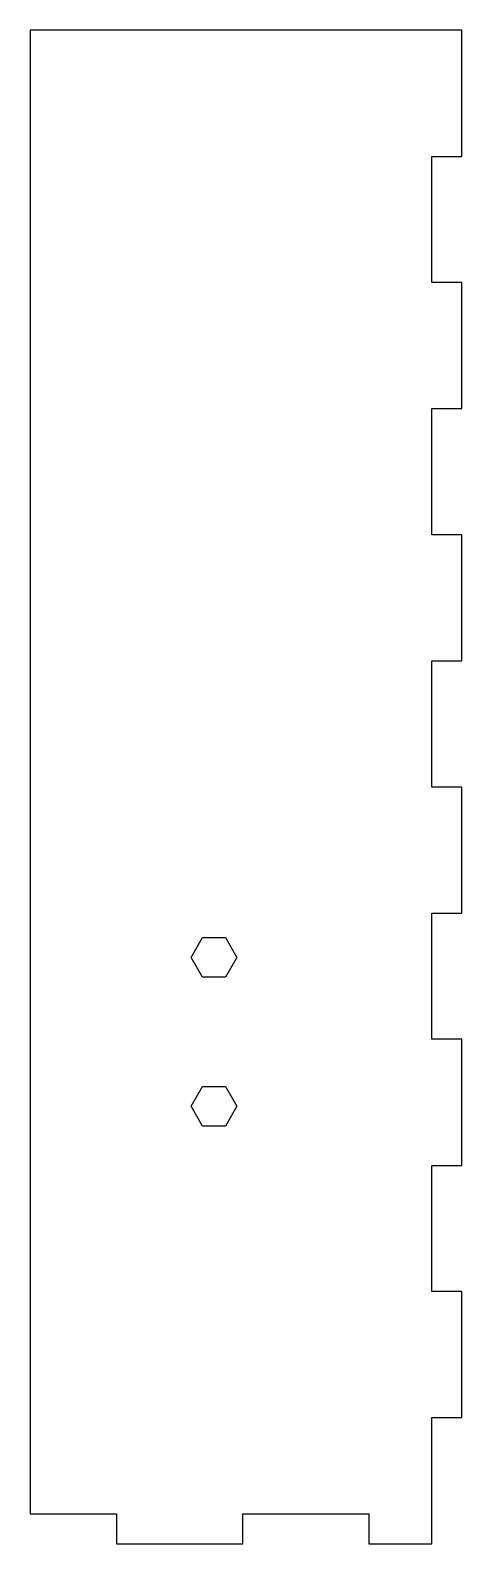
# Model space of a CAD drawing. Header units: millimetres. Extents: x -87 to 0, y 0 to 305.
import ezdxf

# ---------------------------------------------------------------- set-up
doc = ezdxf.new("R2010")
doc.units = ezdxf.units.MM
doc.layers.get('0').update_dxf_attribs({"linetype": 'CONTINUOUS'})

msp = doc.modelspace()

# ---------------------------------------------------------------- linework, layer by layer
for points in [[(0, 304.8), (-86.94, 304.8), (-86.94, 6), (-69.54, 6), (-69.54, 0), (-44.14, 0), (-44.14, 6), (-18.74, 6), (-18.74, 0), (-6, 0), (-6, 25.4), (0, 25.4), (0, 50.8), (-6, 50.8), (-6, 76.2), (0, 76.2), (0, 101.6), (-6, 101.6), (-6, 127), (0, 127), (0, 152.4), (-6, 152.4), (-6, 177.8), (0, 177.8), (0, 203.2), (-6, 203.2), (-6, 228.6), (0, 228.6), (0, 254), (-6, 254), (-6, 279.4), (0, 279.4)], [(-47.62, 122.07), (-45.31, 118.07), (-47.62, 114.07), (-52.24, 114.07), (-54.55, 118.07), (-52.24, 122.07)], [(-47.62, 92.1), (-45.31, 88.1), (-47.62, 84.1), (-52.24, 84.1), (-54.55, 88.1), (-52.24, 92.1)]]:
    msp.add_lwpolyline(points, close=True)

doc.saveas('drawing.dxf')
